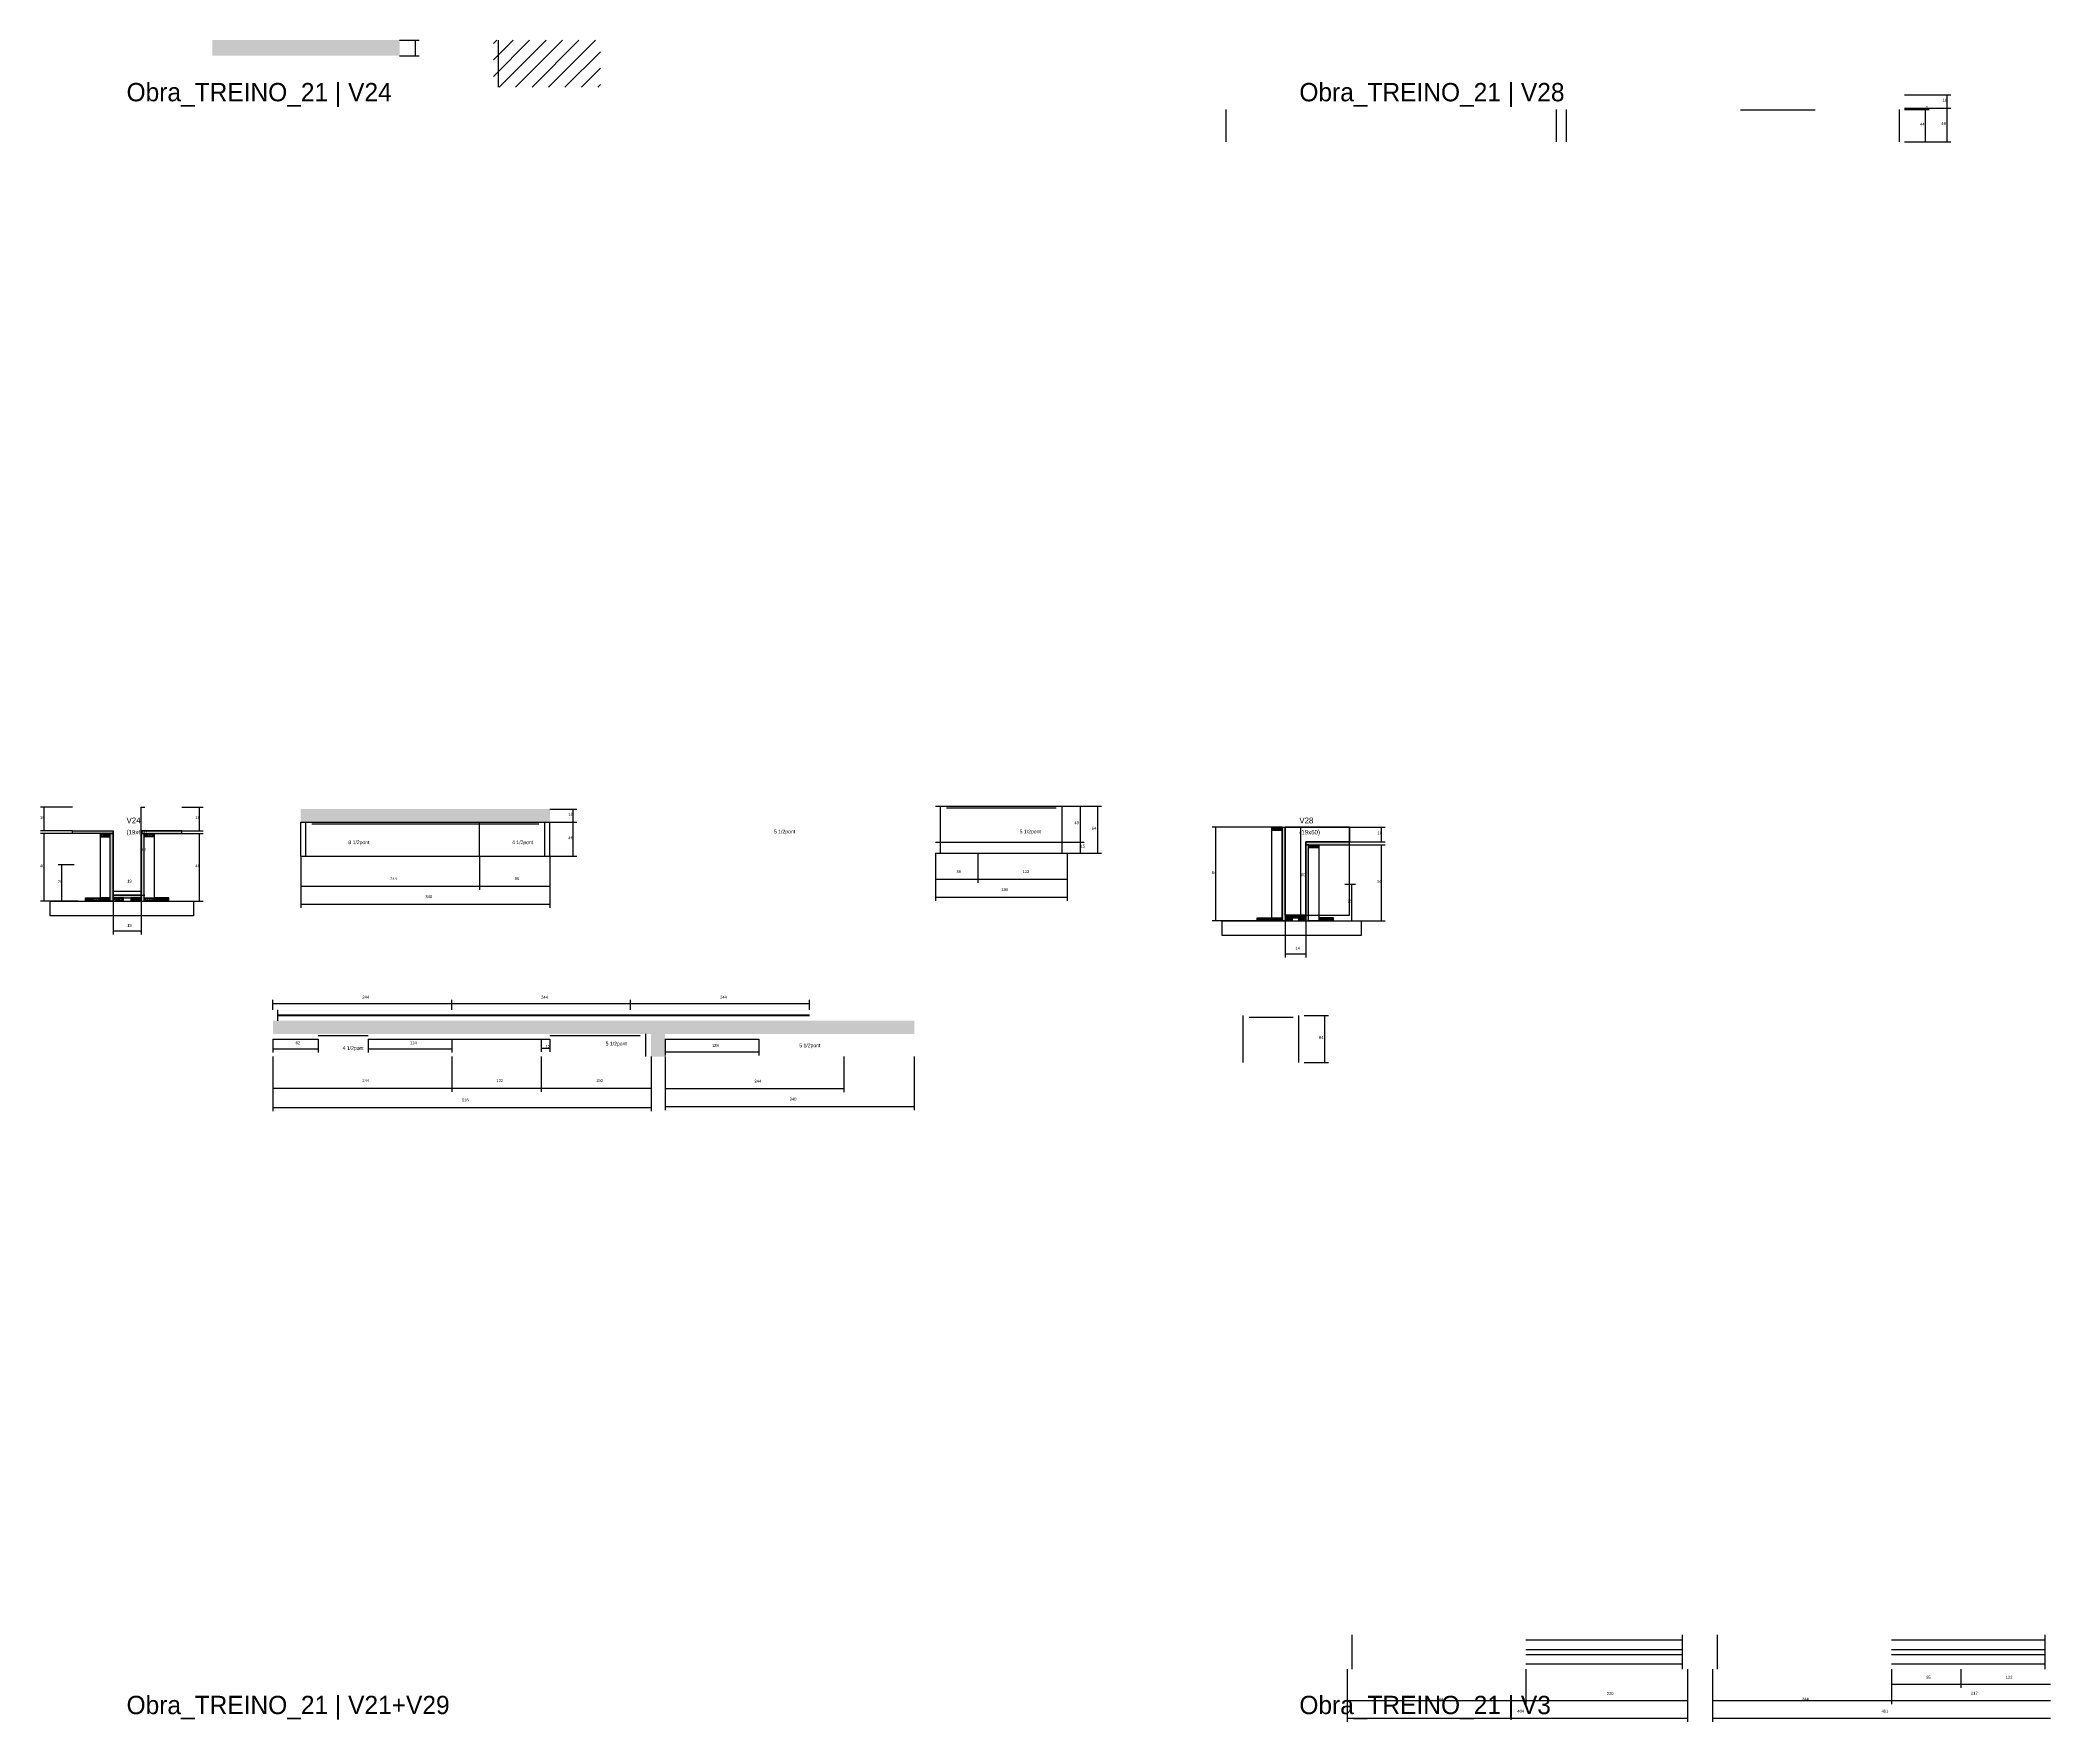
# Model space of a CAD drawing. Header units: metres. Extents: x -2848 to 22762, y -45195 to 1016.
# Drawn here: x 14282 to 17021, y -27620 to -25327 of the extents above; entities that cross this region are included whole.
import ezdxf

# ---------------------------------------------------------------- set-up
doc = ezdxf.new("R2010")
doc.units = ezdxf.units.M
for name, color, linetype in [('CONCRETO', 251, 'Continuous'), ('COTA', 4, 'Continuous'), ('Cota Seção (2x)', 4, 'Continuous'), ('Hachura', 253, 'Continuous'), ('LABEL_ID', 3, 'Continuous'), ('Madeira', 126, 'Continuous'), ('NOMENCLATURA', 7, 'Continuous'), ('Painéis', 200, 'Continuous'), ('SARR_2.2x7', 40, 'Continuous'), ('Texto Seção', 7, 'Continuous')]:
    doc.layers.add(name, color=color, linetype=linetype)

msp = doc.modelspace()

# ---------------------------------------------------------------- hatches: boundary and pattern name
at = {"layer": 'COTA'}
h = msp.add_hatch(dxfattribs=at)
h.set_pattern_fill('AR-CONC', scale=0.03)
h.paths.add_polyline_path([(14517, -25326.6), (14517, -25347.8), (14772.5, -25347.8), (14772.5, -25326.6)])
h = msp.add_hatch(dxfattribs=at)
h.set_pattern_fill('AR-CONC', scale=0.03)
h.paths.add_polyline_path([(14637.6, -26375.5), (14637.6, -26393.5), (14977.6, -26393.5), (14977.6, -26375.5)])
h = msp.add_hatch(dxfattribs=at)
h.set_pattern_fill('AR-CONC', scale=0.03)
h.paths.add_polyline_path([(14599.6, -26664.1), (14599.6, -26682.1), (15115.6, -26682.1), (15115.6, -26713.1), (15134.6, -26713.1), (15134.6, -26682.1), (15474.6, -26682.1), (15474.6, -26664.1), (15331.6, -26664.1)])
at = {"layer": 'Hachura'}
h = msp.add_hatch(dxfattribs=at)
h.set_pattern_fill('ANSI31', scale=5)
h.paths.add_polyline_path([(14900.4, -25326.6), (14900.4, -25390.6), (15046.4, -25390.6), (15046.4, -25326.6)])
h = msp.add_hatch(dxfattribs=at)
h.set_pattern_fill('ANSI31', scale=0.5)
h.paths.add_polyline_path([(15962.6, -26400), (15962.6, -26404.4), (15962.6, -26404.4), (15976.6, -26404.4), (15976.6, -26404.4), (15976.6, -26400), (15976.6, -26400), (15962.6, -26400)])
h = msp.add_hatch(color=8, dxfattribs=at)
h.dxf.hatch_style = 1
h.paths.add_polyline_path([(15976.6, -26400), (15980.6, -26400), (15980.6, -26400), (15980.6, -26528), (15980.6, -26528), (15976.6, -26528), (15976.6, -26528), (15976.6, -26400)])
h = msp.add_hatch(color=8, dxfattribs=at)
h.dxf.hatch_style = 1
h.paths.add_polyline_path([(14326.2, -26408.9), (14326.2, -26404.9), (14326.2, -26404.9), (14381.8, -26404.9), (14381.8, -26404.9), (14381.8, -26408.9), (14381.8, -26408.9), (14326.2, -26408.9)])
h = msp.add_hatch(dxfattribs=at)
h.set_pattern_fill('ANSI31', scale=0.5)
h.paths.add_polyline_path([(14377.8, -26413.3), (14377.8, -26408.9), (14377.8, -26408.9), (14363.8, -26408.9), (14363.8, -26408.9), (14363.8, -26413.3), (14363.8, -26413.3), (14377.8, -26413.3)])
h = msp.add_hatch(color=8, dxfattribs=at)
h.dxf.hatch_style = 1
h.paths.add_polyline_path([(14377.8, -26404.9), (14381.8, -26404.9), (14381.8, -26404.9), (14381.8, -26500.9), (14381.8, -26500.9), (14377.8, -26500.9), (14377.8, -26500.9), (14377.8, -26404.9)])
h = msp.add_hatch(color=8, dxfattribs=at)
h.dxf.hatch_style = 1
h.paths.add_polyline_path([(14423.8, -26404.9), (14419.8, -26404.9), (14419.8, -26404.9), (14419.8, -26500.9), (14419.8, -26500.9), (14423.8, -26500.9), (14423.8, -26500.9), (14423.8, -26404.9)])
h = msp.add_hatch(color=8, dxfattribs=at)
h.dxf.hatch_style = 1
h.paths.add_polyline_path([(14475.4, -26408.9), (14475.4, -26404.9), (14475.4, -26404.9), (14419.8, -26404.9), (14419.8, -26404.9), (14419.8, -26408.9), (14419.8, -26408.9), (14475.4, -26408.9)])
h = msp.add_hatch(dxfattribs=at)
h.set_pattern_fill('ANSI31', scale=0.5)
h.paths.add_polyline_path([(14423.8, -26413.3), (14423.8, -26408.9), (14423.8, -26408.9), (14437.8, -26408.9), (14437.8, -26408.9), (14437.8, -26413.3), (14437.8, -26413.3), (14423.8, -26413.3)])
h = msp.add_hatch(color=8, dxfattribs=at)
h.dxf.hatch_style = 1
h.paths.add_polyline_path([(16068.6, -26424), (16068.6, -26420), (16068.6, -26420), (16008.6, -26420), (16008.6, -26420), (16008.6, -26424), (16008.6, -26424), (16068.6, -26424)])
h = msp.add_hatch(color=8, dxfattribs=at)
h.dxf.hatch_style = 1
h.paths.add_polyline_path([(16012.6, -26428), (16008.6, -26428), (16008.6, -26428), (16008.6, -26528), (16008.6, -26528), (16012.6, -26528), (16012.6, -26528), (16012.6, -26428)])
h = msp.add_hatch(dxfattribs=at)
h.set_pattern_fill('ANSI31', scale=0.5)
h.paths.add_polyline_path([(16026.6, -26424), (16026.6, -26428.4), (16026.6, -26428.4), (16012.6, -26428.4), (16012.6, -26428.4), (16012.6, -26424), (16012.6, -26424), (16026.6, -26424)])
h = msp.add_hatch(dxfattribs=at)
h.set_pattern_fill('ANSI31', scale=0.5)
h.paths.add_polyline_path([(14343.8, -26500.9), (14343.8, -26496.5), (14343.8, -26496.5), (14363.8, -26496.5), (14363.8, -26496.5), (14363.8, -26500.9), (14363.8, -26500.9), (14343.8, -26500.9)])
h = msp.add_hatch(dxfattribs=at)
h.set_pattern_fill('ANSI31', scale=0.5)
h.paths.add_polyline_path([(14377.8, -26500.9), (14377.8, -26496.5), (14377.8, -26496.5), (14363.8, -26496.5), (14363.8, -26496.5), (14363.8, -26500.9), (14363.8, -26500.9), (14377.8, -26500.9)])
h = msp.add_hatch(color=8, dxfattribs=at)
h.dxf.hatch_style = 1
h.paths.add_polyline_path([(14419.8, -26496.5), (14419.8, -26492.9), (14419.8, -26492.9), (14381.8, -26492.9), (14381.8, -26492.9), (14381.8, -26496.5), (14381.8, -26496.5), (14419.8, -26496.5)])
h = msp.add_hatch(dxfattribs=at)
h.set_pattern_fill('ANSI31', scale=0.5)
h.paths.add_polyline_path([(14395.8, -26500.9), (14395.8, -26496.5), (14395.8, -26496.5), (14381.8, -26496.5), (14381.8, -26496.5), (14381.8, -26500.9), (14381.8, -26500.9), (14395.8, -26500.9)])
h = msp.add_hatch(dxfattribs=at)
h.set_pattern_fill('ANSI31', scale=0.5)
h.paths.add_polyline_path([(14419.8, -26500.9), (14419.8, -26496.5), (14419.8, -26496.5), (14405.8, -26496.5), (14405.8, -26496.5), (14405.8, -26500.9), (14405.8, -26500.9), (14419.8, -26500.9)])
h = msp.add_hatch(dxfattribs=at)
h.set_pattern_fill('ANSI31', scale=0.5)
h.paths.add_polyline_path([(14423.8, -26500.9), (14423.8, -26496.5), (14423.8, -26496.5), (14437.8, -26496.5), (14437.8, -26496.5), (14437.8, -26500.9), (14437.8, -26500.9), (14423.8, -26500.9)])
h = msp.add_hatch(dxfattribs=at)
h.set_pattern_fill('ANSI31', scale=0.5)
h.paths.add_polyline_path([(14457.8, -26500.9), (14457.8, -26496.5), (14457.8, -26496.5), (14437.8, -26496.5), (14437.8, -26496.5), (14437.8, -26500.9), (14437.8, -26500.9), (14457.8, -26500.9)])
h = msp.add_hatch(dxfattribs=at)
h.set_pattern_fill('ANSI31', scale=0.5)
h.paths.add_polyline_path([(15942.6, -26528), (15942.6, -26523.6), (15942.6, -26523.6), (15962.6, -26523.6), (15962.6, -26523.6), (15962.6, -26528), (15962.6, -26528), (15942.6, -26528)])
h = msp.add_hatch(dxfattribs=at)
h.set_pattern_fill('ANSI31', scale=0.5)
h.paths.add_polyline_path([(15962.6, -26528), (15962.6, -26523.6), (15962.6, -26523.6), (15976.6, -26523.6), (15976.6, -26523.6), (15976.6, -26528), (15976.6, -26528), (15962.6, -26528)])
h = msp.add_hatch(color=8, dxfattribs=at)
h.dxf.hatch_style = 1
h.paths.add_polyline_path([(16008.6, -26523.6), (16008.6, -26520), (16008.6, -26520), (15980.6, -26520), (15980.6, -26520), (15980.6, -26523.6), (15980.6, -26523.6), (16008.6, -26523.6)])
h = msp.add_hatch(dxfattribs=at)
h.set_pattern_fill('ANSI31', scale=0.5)
h.paths.add_polyline_path([(15990.6, -26528), (15990.6, -26523.6), (15990.6, -26523.6), (15980.6, -26523.6), (15980.6, -26523.6), (15980.6, -26528), (15980.6, -26528), (15990.6, -26528)])
h = msp.add_hatch(dxfattribs=at)
h.set_pattern_fill('ANSI31', scale=0.5)
h.paths.add_polyline_path([(16008.6, -26528), (16008.6, -26523.6), (16008.6, -26523.6), (15998.6, -26523.6), (15998.6, -26523.6), (15998.6, -26528), (15998.6, -26528), (16008.6, -26528)])
h = msp.add_hatch(dxfattribs=at)
h.set_pattern_fill('ANSI31', scale=0.5)
h.paths.add_polyline_path([(16046.6, -26528), (16046.6, -26523.6), (16046.6, -26523.6), (16026.6, -26523.6), (16026.6, -26523.6), (16026.6, -26528), (16026.6, -26528), (16046.6, -26528)])

# ---------------------------------------------------------------- linework, layer by layer
at = {"layer": 'CONCRETO'}
for points in [[(15980.6, -26420), (15980.6, -26400), (16068.6, -26400), (16068.6, -26420), (16008.6, -26420), (16008.6, -26520), (15980.6, -26520), (15980.6, -26420)], [(15980.6, -26520), (16068.6, -26520), (16068.6, -26400), (15980.6, -26400)]]:
    msp.add_lwpolyline(points, close=True, dxfattribs=at)
at = {"layer": 'COTA'}
for p, q in [((14772.5, -25326.6), (14799.1, -25326.6)), ((14794.1, -25347.8), (14794.1, -25326.6)), ((14772.5, -25347.8), (14799.1, -25347.8)), ((16825.6, -25401.3), (16888.9, -25401.3)), ((16883.9, -25419.3), (16883.9, -25401.3)), ((16825.6, -25419.3), (16888.9, -25419.3)), ((16825.6, -25419.3), (16859.3, -25419.3)), ((16825.6, -25419.3), (16888.9, -25419.3)), ((16825.6, -25421.3), (16859.3, -25421.3)), ((16825.6, -25421.3), (16859.3, -25421.3)), ((16854.3, -25421.3), (16854.3, -25419.3)), ((16854.3, -25465.3), (16854.3, -25421.3)), ((16883.9, -25465.3), (16883.9, -25419.3)), ((16825.6, -25465.3), (16888.9, -25465.3)), ((16825.6, -25465.3), (16859.3, -25465.3)), ((14326.2, -26372.9), (14282.5, -26372.9)), ((14287.5, -26404.9), (14287.5, -26372.9)), ((14475.4, -26372.9), (14504.4, -26372.9)), ((14499.4, -26404.9), (14499.4, -26372.9)), ((14977.6, -26375.5), (15014.2, -26375.5)), ((15009.2, -26393.5), (15009.2, -26375.5)), ((15683.4, -26371.6), (15706.2, -26371.6)), ((15683.4, -26371.6), (15729.9, -26371.6)), ((15701.2, -26420.6), (15701.2, -26371.6)), ((15724.9, -26435.6), (15724.9, -26371.6)), ((14977.6, -26393.5), (15014.2, -26393.5)), ((14977.6, -26393.5), (15014.2, -26393.5)), ((15009.2, -26439.5), (15009.2, -26393.5)), ((15962.6, -26400), (15881.1, -26400)), ((15886.1, -26528), (15886.1, -26400)), ((16068.6, -26400), (16117, -26400)), ((16112, -26420), (16112, -26400)), ((14326.2, -26404.9), (14282.5, -26404.9)), ((14326.2, -26408.9), (14282.5, -26408.9)), ((14287.5, -26500.9), (14287.5, -26408.9)), ((14475.4, -26404.9), (14504.4, -26404.9)), ((14475.4, -26408.9), (14504.4, -26408.9)), ((14499.4, -26500.9), (14499.4, -26408.9)), ((15683.4, -26420.6), (15706.2, -26420.6)), ((15683.4, -26420.6), (15706.2, -26420.6)), ((15701.2, -26435.6), (15701.2, -26420.6)), ((16068.6, -26420), (16117, -26420)), ((16068.6, -26424), (16117, -26424)), ((16112, -26528), (16112, -26424)), ((14328.5, -26451.4), (14306.7, -26451.4)), ((14311.7, -26501.5), (14311.7, -26451.4)), ((14637.6, -26439.5), (14637.6, -26485.5)), ((14637.6, -26439.5), (14637.6, -26510)), ((14881.6, -26439.5), (14881.6, -26485.5)), ((14881.6, -26439.5), (14881.6, -26485.5)), ((14977.6, -26439.5), (14977.6, -26485.5)), ((14977.6, -26439.5), (14977.6, -26510)), ((14977.6, -26439.5), (15014.2, -26439.5)), ((15503.4, -26435.6), (15503.4, -26475.9)), ((15503.4, -26435.6), (15503.4, -26500.4)), ((15561.4, -26435.6), (15561.4, -26475.9)), ((15561.4, -26435.6), (15561.4, -26475.9)), ((15683.4, -26435.6), (15683.4, -26475.9)), ((15683.4, -26435.6), (15683.4, -26500.4)), ((15683.4, -26435.6), (15706.2, -26435.6)), ((15683.4, -26435.6), (15729.9, -26435.6)), ((14637.6, -26480.5), (14881.6, -26480.5)), ((14881.6, -26480.5), (14977.6, -26480.5)), ((15503.4, -26470.9), (15561.4, -26470.9)), ((15561.4, -26470.9), (15683.4, -26470.9)), ((16061.9, -26478), (16076.4, -26478)), ((16071.4, -26528), (16071.4, -26478)), ((14334.2, -26500.9), (14282.5, -26500.9)), ((14341.3, -26501.5), (14306.7, -26501.5)), ((14381.8, -26500.9), (14381.8, -26546.6)), ((14419.8, -26500.9), (14419.8, -26546.6)), ((14457.8, -26500.9), (14504.4, -26500.9)), ((14637.6, -26505), (14977.6, -26505)), ((15503.4, -26495.4), (15683.4, -26495.4)), ((15942.6, -26528), (15881.1, -26528)), ((15980.6, -26528), (15980.6, -26577.7)), ((16008.6, -26528), (16008.6, -26577.7)), ((16046.6, -26528), (16117, -26528)), ((16046.6, -26528), (16076.4, -26528)), ((14381.8, -26541.6), (14419.8, -26541.6)), ((15980.6, -26572.7), (16008.6, -26572.7)), ((14599.6, -26649.1), (14599.6, -26635.5)), ((14599.6, -26640.5), (14843.6, -26640.5)), ((14843.6, -26649.1), (14843.6, -26635.5)), ((14843.6, -26649.1), (14843.6, -26635.5)), ((14843.6, -26640.5), (15087.6, -26640.5)), ((15087.6, -26649.1), (15087.6, -26635.5)), ((15087.6, -26649.1), (15087.6, -26635.5)), ((15087.6, -26640.5), (15331.6, -26640.5)), ((15331.6, -26649.1), (15331.6, -26635.5)), ((16006.4, -26656.9), (16039.7, -26656.9)), ((16034.7, -26720.9), (16034.7, -26656.9)), ((14599.6, -26689.1), (14599.6, -26707.7)), ((14599.6, -26702.7), (14661.6, -26702.7)), ((14661.6, -26689.1), (14661.6, -26707.7)), ((14729.6, -26689.1), (14729.6, -26707.7)), ((14729.6, -26702.7), (14843.6, -26702.7)), ((14843.6, -26689.1), (14843.6, -26707.7)), ((14965.6, -26689.1), (14965.6, -26706.4)), ((14965.6, -26701.4), (14977.6, -26701.4)), ((14977.6, -26689.1), (14977.6, -26706.4)), ((15134.6, -26689.1), (15134.6, -26711.4)), ((15262.6, -26689.1), (15262.6, -26711.4)), ((14599.6, -26713.1), (14599.6, -26761)), ((14599.6, -26713.1), (14599.6, -26787.5)), ((14843.6, -26713.1), (14843.6, -26761)), ((14843.6, -26713.1), (14843.6, -26761)), ((14965.6, -26713.1), (14965.6, -26761)), ((14965.6, -26713.1), (14965.6, -26761)), ((15115.6, -26713.1), (15115.6, -26787.5)), ((15115.6, -26725.4), (15115.6, -26761)), ((15134.6, -26706.4), (15262.6, -26706.4)), ((15134.6, -26713.1), (15134.6, -26761.8)), ((15134.6, -26713.1), (15134.6, -26786.3)), ((15378.6, -26713.1), (15378.6, -26761.8)), ((15474.6, -26713.1), (15474.6, -26786.3)), ((16006.4, -26720.9), (16039.7, -26720.9)), ((14599.6, -26756), (14843.6, -26756)), ((14843.6, -26756), (14965.6, -26756)), ((14965.6, -26756), (15115.6, -26756)), ((15134.6, -26756.8), (15378.6, -26756.8)), ((14599.6, -26782.5), (15115.6, -26782.5)), ((15134.6, -26781.3), (15474.6, -26781.3)), ((16065, -27548.6), (16065, -27596.6)), ((16065, -27548.6), (16065, -27620.5)), ((16309, -27548.6), (16309, -27596.6)), ((16309, -27548.6), (16309, -27596.6)), ((16529.5, -27548.6), (16529.5, -27596.6)), ((16529.5, -27548.6), (16529.5, -27620.5)), ((16563.6, -27548.6), (16563.6, -27596.6)), ((16563.6, -27548.6), (16563.6, -27620.5)), ((16807.6, -27548.6), (16807.6, -27574.3)), ((16807.6, -27548.6), (16807.6, -27596.6)), ((16807.6, -27548.6), (16807.6, -27596.6)), ((16902.6, -27548.6), (16902.6, -27574.3)), ((16902.6, -27548.6), (16902.6, -27574.3)), ((16807.6, -27569.3), (16902.6, -27569.3)), ((16902.6, -27569.3), (17024.6, -27569.3)), ((16065, -27591.6), (16309, -27591.6)), ((16309, -27591.6), (16529.5, -27591.6)), ((16563.6, -27591.6), (16807.6, -27591.6)), ((16807.6, -27591.6), (17024.6, -27591.6)), ((16065, -27615.5), (16529.5, -27615.5)), ((16563.6, -27615.5), (17024.6, -27615.5))]:
    msp.add_line(p, q, dxfattribs=at)
at = {"layer": 'Cota Seção (2x)'}
for p, q in [((14419.8, -26492.9), (14419.8, -26372.9)), ((14419.8, -26372.9), (14424.8, -26372.9)), ((15980.3, -26400), (16007.1, -26400)), ((16002.1, -26520), (16002.1, -26400)), ((14381.8, -26492.9), (14381.8, -26482.2)), ((14419.8, -26492.9), (14419.8, -26482.2)), ((14381.8, -26487.2), (14419.8, -26487.2)), ((14419.8, -26492.9), (14424.8, -26492.9)), ((15980.3, -26520), (16007.1, -26520))]:
    msp.add_line(p, q, dxfattribs=at)
at = {"layer": 'Madeira'}
for points in [[(15962.6, -26400), (15962.6, -26404.4), (15976.6, -26404.4), (15976.6, -26400)], [(15962.6, -26400), (15976.6, -26400), (15976.6, -26528), (15962.6, -26528)], [(14377.8, -26413.3), (14377.8, -26408.9), (14363.8, -26408.9), (14363.8, -26413.3)], [(14377.8, -26408.9), (14363.8, -26408.9), (14363.8, -26500.9), (14377.8, -26500.9)], [(14423.8, -26413.3), (14423.8, -26408.9), (14437.8, -26408.9), (14437.8, -26413.3)], [(14423.8, -26408.9), (14437.8, -26408.9), (14437.8, -26500.9), (14423.8, -26500.9)], [(16026.6, -26424), (16026.6, -26428.4), (16012.6, -26428.4), (16012.6, -26424)], [(16026.6, -26528), (16012.6, -26528), (16012.6, -26424), (16026.6, -26424)], [(14491.2, -26520.9), (14296, -26520.9), (14296, -26500.9), (14491.2, -26500.9)], [(14343.8, -26500.9), (14343.8, -26496.5), (14363.8, -26496.5), (14363.8, -26500.9)], [(14377.8, -26500.9), (14377.8, -26496.5), (14363.8, -26496.5), (14363.8, -26500.9)], [(14395.8, -26500.9), (14395.8, -26496.5), (14381.8, -26496.5), (14381.8, -26500.9)], [(14419.8, -26500.9), (14419.8, -26496.5), (14405.8, -26496.5), (14405.8, -26500.9)], [(14423.8, -26500.9), (14423.8, -26496.5), (14437.8, -26496.5), (14437.8, -26500.9)], [(14457.8, -26500.9), (14457.8, -26496.5), (14437.8, -26496.5), (14437.8, -26500.9)], [(16084.4, -26548), (15894.9, -26548), (15894.9, -26528), (16084.4, -26528)], [(15942.6, -26528), (15942.6, -26523.6), (15962.6, -26523.6), (15962.6, -26528)], [(15962.6, -26528), (15962.6, -26523.6), (15976.6, -26523.6), (15976.6, -26528)], [(15990.6, -26528), (15990.6, -26523.6), (15980.6, -26523.6), (15980.6, -26528)], [(16008.6, -26528), (16008.6, -26523.6), (15998.6, -26523.6), (15998.6, -26528)], [(16046.6, -26528), (16046.6, -26523.6), (16026.6, -26523.6), (16026.6, -26528)]]:
    msp.add_lwpolyline(points, close=True, dxfattribs=at)
at = {"layer": 'Painéis'}
for p, q in [((15503.4, -26371.6), (15683.4, -26371.6)), ((14637.6, -26393.5), (14977.6, -26393.5)), ((14637.6, -26439.5), (14637.6, -26393.5)), ((14881.6, -26439.5), (14881.6, -26393.5)), ((14977.6, -26439.5), (14977.6, -26393.5)), ((14326.2, -26404.9), (14381.8, -26404.9)), ((14326.2, -26408.9), (14326.2, -26404.9)), ((14381.8, -26408.9), (14381.8, -26404.9)), ((14381.8, -26500.9), (14381.8, -26408.9)), ((14419.8, -26404.9), (14475.4, -26404.9)), ((14419.8, -26408.9), (14419.8, -26404.9)), ((14419.8, -26500.9), (14419.8, -26408.9)), ((14475.4, -26408.9), (14475.4, -26404.9)), ((15503.4, -26420.6), (15683.4, -26420.6)), ((16008.6, -26420), (16068.6, -26420)), ((16008.6, -26424), (16008.6, -26420)), ((16008.6, -26528), (16008.6, -26424)), ((16068.6, -26424), (16068.6, -26420)), ((14637.6, -26439.5), (14977.6, -26439.5)), ((15503.4, -26435.6), (15683.4, -26435.6)), ((14381.8, -26492.9), (14419.8, -26492.9)), ((14381.8, -26496.5), (14381.8, -26492.9)), ((14419.8, -26496.5), (14419.8, -26492.9))]:
    msp.add_line(p, q, dxfattribs=at)
for points in [[(15976.6, -26400), (15980.6, -26400), (15980.6, -26528), (15976.6, -26528)], [(14326.2, -26408.9), (14326.2, -26404.9), (14381.8, -26404.9), (14381.8, -26408.9)], [(14377.8, -26408.9), (14381.8, -26408.9), (14381.8, -26500.9), (14377.8, -26500.9)], [(14475.4, -26408.9), (14475.4, -26404.9), (14419.8, -26404.9), (14419.8, -26408.9)], [(14423.8, -26408.9), (14419.8, -26408.9), (14419.8, -26500.9), (14423.8, -26500.9)], [(16068.6, -26424), (16068.6, -26420), (16008.6, -26420), (16008.6, -26424)], [(16012.6, -26424), (16008.6, -26424), (16008.6, -26528), (16012.6, -26528)], [(14419.8, -26496.5), (14419.8, -26492.9), (14381.8, -26492.9), (14381.8, -26496.5)], [(16008.6, -26523.6), (16008.6, -26520), (15980.6, -26520), (15980.6, -26523.6)]]:
    msp.add_lwpolyline(points, close=True, dxfattribs=at)
at = {"layer": 'SARR_2.2x7'}
for p, q in [((14907.4, -25390.6), (14907.4, -25326.6)), ((15900.1, -25465.3), (15900.1, -25421.3)), ((16350.6, -25465.3), (16350.6, -25421.3)), ((16364.6, -25465.3), (16364.6, -25421.3)), ((16601.6, -25421.5), (16703.6, -25421.5)), ((16818.6, -25465.3), (16818.6, -25421.3)), ((15510.4, -26420.6), (15510.4, -26371.6)), ((15518.4, -26373.8), (15561.4, -26373.8)), ((15561.4, -26373.8), (15668.4, -26373.8)), ((15676.4, -26420.6), (15676.4, -26371.6)), ((14644.6, -26439.5), (14644.6, -26393.5)), ((14652.6, -26395.7), (14881.6, -26395.7)), ((14881.6, -26395.7), (14962.6, -26395.7)), ((14970.6, -26439.5), (14970.6, -26393.5)), ((15510.4, -26435.6), (15510.4, -26420.6)), ((15676.4, -26435.6), (15676.4, -26420.6)), ((14606.6, -26664.1), (14606.6, -26649.1)), ((14606.6, -26656.1), (14843.6, -26656.1)), ((14606.6, -26657.1), (14843.6, -26657.1)), ((14843.6, -26656.1), (15087.6, -26656.1)), ((14843.6, -26657.1), (15087.6, -26657.1)), ((15087.6, -26656.1), (15331.6, -26656.1)), ((15087.6, -26657.1), (15331.6, -26657.1)), ((15923.4, -26720.9), (15923.4, -26656.9)), ((15931.4, -26659.1), (15991.4, -26659.1)), ((15999.4, -26720.9), (15999.4, -26656.9)), ((14599.6, -26689.1), (14661.6, -26689.1)), ((14661.6, -26684.3), (14729.6, -26684.3)), ((14729.6, -26689.1), (14843.6, -26689.1)), ((14843.6, -26689.1), (14965.6, -26689.1)), ((14965.6, -26689.1), (14977.6, -26689.1)), ((14977.6, -26684.3), (15100.6, -26684.3)), ((15108.6, -26713.1), (15108.6, -26682.1)), ((15134.6, -26689.1), (15262.6, -26689.1)), ((16072, -27548.6), (16072, -27501.6)), ((16309, -27508.6), (16522.5, -27508.6)), ((16309, -27521.6), (16522.5, -27521.6)), ((16522.5, -27548.6), (16522.5, -27501.6)), ((16570.6, -27548.6), (16570.6, -27501.6)), ((16807.6, -27508.6), (17017.6, -27508.6)), ((16807.6, -27521.6), (17017.6, -27521.6)), ((17017.6, -27548.6), (17017.6, -27501.6)), ((16309, -27528.6), (16522.5, -27528.6)), ((16309, -27541.6), (16522.5, -27541.6)), ((16807.6, -27528.6), (17017.6, -27528.6)), ((16807.6, -27541.6), (17017.6, -27541.6))]:
    msp.add_line(p, q, dxfattribs=at)

# ---------------------------------------------------------------- texts
at = {"layer": 'COTA'}
for s, p in [('2', (16854.3, -25420.3)), ('18', (16877.4, -25410.3)), ('44', (16846.7, -25443.3)), ('46', (16875.8, -25442.3)), ('16', (14282, -26388.9)), ('16', (14493.9, -26388.9)), ('18', (15002.7, -26384.5)), ('49', (15693.1, -26396.1)), ('64', (15716.8, -26403.6)), ('46', (15002.7, -26416.5)), ('15', (15701.2, -26428.1)), ('10', (16106.5, -26410)), ('46', (14282, -26454.9)), ('46', (14493.9, -26454.9)), ('25', (14306.2, -26476.5)), ('244', (14759.6, -26472.4)), ('96', (14929.6, -26472.3)), ('58', (15532.4, -26462.8)), ('180', (15593.4, -26487.3)), ('122', (15622.4, -26462.8)), ('64', (15880.6, -26464)), ('52', (16106.5, -26476)), ('340', (14807.6, -26496.8)), ('25', (16065.9, -26503)), ('19', (14400.8, -26536.1)), ('14', (15994.6, -26567.2)), ('244', (14721.6, -26634)), ('244', (14965.6, -26634)), ('244', (15209.6, -26634)), ('62', (14630.6, -26696.2)), ('114', (14786.6, -26696.2)), ('12', (14971.6, -26701.4)), ('128', (15198.6, -26699.9)), ('64', (16026.6, -26688.9)), ('244', (14721.6, -26747.9)), ('122', (14904.6, -26747.9)), ('150', (15040.6, -26747.8)), ('244', (15256.6, -26748.7)), ('516', (14857.6, -26774.3)), ('340', (15304.6, -26773.1)), ('220', (16419.3, -27584)), ('95', (16855.1, -27561.7)), ('217', (16916.1, -27583.5)), ('122', (16963.6, -27561.7)), ('244', (16187, -27591.6)), ('464', (16297.3, -27607.9)), ('244', (16685.6, -27591.6)), ('461', (16794.1, -27607.9))]:
    msp.add_text(s, height=4, dxfattribs=at).set_placement(p)
at = {"layer": 'Cota Seção (2x)'}
for s, p in [('60', (14419.8, -26432.6)), ('19', (14400.8, -26475.7)), ('60', (16002.1, -26467))]:
    msp.add_text(s, height=4, dxfattribs=at).set_placement(p)
at = {"layer": 'LABEL_ID'}
for s, p in [('Obra_TREINO_21 | V24', (14400, -25410)), ('Obra_TREINO_21 | V28', (16000, -25410)), ('Obra_TREINO_21 | V21+V29', (14400, -27610)), ('Obra_TREINO_21 | V3', (16000, -27610))]:
    msp.add_text(s, height=25, dxfattribs=at).set_placement(p)
at = {"layer": 'NOMENCLATURA'}
for s, p in [('5 1/2pont', (15283.3, -26408.6)), ('5 1/2pont', (15618.4, -26408.6)), ('8 1/2pont', (14702.6, -26423.3)), ('4 1/2pont', (14926, -26423.3)), ('4 1/2pont', (14694.7, -26704)), ('5 1/2pont', (15053.6, -26697.9)), ('5 1/2pont', (15317.8, -26700.3))]:
    msp.add_text(s, height=5, dxfattribs=at).set_placement(p)
at = {"layer": 'Texto Seção'}
for s, height, p in [('V24', 8, (14400, -26395)), ('(19x60)', 6, (14400, -26410)), ('V28', 8, (16000, -26395)), ('(19x60)', 6, (16000, -26410))]:
    msp.add_text(s, height=height, dxfattribs=at).set_placement(p)

doc.saveas('drawing.dxf')
